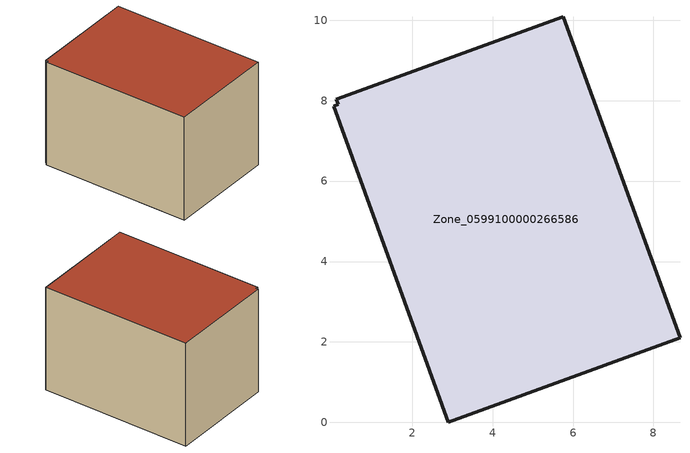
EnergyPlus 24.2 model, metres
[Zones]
Zone_0599100000266586
 floor ground (C_G): 0.12,8.03 5.76,10.09 8.66,2.11 2.9,0 0.05,7.87 0.16,7.9 z3.37
 wall outside (C_F): 8.66,2.11 5.76,10.09 0.12,8.03 0.16,7.9 0.05,7.87 2.9,0 8.66,2.11 z3.37:9.36
 roof outside (C_R): 5.76,10.09 0.12,8.03 0.16,7.9 0.05,7.87 2.9,0 8.66,2.11 z9.36
[BUILDING]
Pand.0599100000266586: North Axis=0; Terrain=City; Loads Convergence Tolerance Value=0.04; Temperature Convergence Tolerance Value=0.4; Solar Distribution=FullExterior; Maximum Number of Warmup Days=25; Minimum Number of Warmup Days=1
[Site:Location]
Rotterdam.The.Hague.AP_ZH_NLD Design_Conditions: Latitude=51.96; Longitude=4.45; Time Zone=1; Elevation=-4.5
[SITE:GROUNDTEMPERATURE:BUILDINGSURFACE]
18, 18, 18, 18, 18, 18, 18, 18, 18, 18, 18, 18
[MATERIAL] Thermal Absorptance=0.9; Solar Absorptance=0.7; Visible Absorptance=0.7
Name | Roughness | Thickness | Conductivity | Density | Specific Heat
G.TI.1946-1964 | MediumSmooth | 0.15 | 1 | 540 | 1210
F.TI.1946-1964 | Rough | 0.3 | 0.857143 | 1920 | 840
R.TI.1946-1964 | MediumRough | 0.2 | 0.277778 | 1500 | 1000
[CONSTRUCTION]
C_G: G.TI.1946-1964
C_F: F.TI.1946-1964
C_R: R.TI.1946-1964
[ZONE]
Zone_0599100000266586: Type=1; Multiplier=1; Ceiling Height=Autocalculate; Volume=Autocalculate; Floor Area=autocalculate; Part of Total Floor Area=Yes
[ZONEINFILTRATION:DESIGNFLOWRATE]
Infil_Zone_0599100000266586: Zone or ZoneList or Space or SpaceList=Zone_0599100000266586; Schedule=AlwaysOn; Design Flow Rate Calculation Method=Flow/Area; Flow Rate per Floor Area=0.003; Constant Term Coefficient=1; Temperature Term Coefficient=0; Velocity Term Coefficient=0; Velocity Squared Term Coefficient=0
[HVACTEMPLATE:ZONE:IDEALLOADSAIRSYSTEM]
Zone_0599100000266586: Maximum Heating Supply Air Temperature=50; Minimum Cooling Supply Air Temperature=13; Maximum Heating Supply Air Humidity Ratio=0.0156; Minimum Cooling Supply Air Humidity Ratio=0.0077; Heating Limit=NoLimit; Cooling Limit=NoLimit; Dehumidification Control Type=ConstantSensibleHeatRatio; Cooling Sensible Heat Ratio=0.7; Dehumidification Setpoint=60; Humidification Control Type=None; Humidification Setpoint=30; Outdoor Air Method=None; Outdoor Air Flow Rate per Person=0.00944; Outdoor Air Flow Rate per Zone Floor Area=0; Outdoor Air Flow Rate per Zone=0; Demand Controlled Ventilation Type=None; Outdoor Air Economizer Type=NoEconomizer; Heat Recovery Type=None; Sensible Heat Recovery Effectiveness=0.7; Latent Heat Recovery Effectiveness=0.65
[ZONECONTROL:THERMOSTAT]
ThermostatControl_Zone_0599100000266586: Zone or ZoneList=Zone_0599100000266586; Control Type Schedule=DualSetpointControlType; Control 1=Thermostat_Zone_0599100000266586; Temperature Difference Between Cutout And Setpoint=0
[THERMOSTATSETPOINT:DUALSETPOINT]
Thermostat_Zone_0599100000266586: Heating Setpoint Temperature Schedule=HeatingSetpoint_Zone_0599100000266586; Cooling Setpoint Temperature Schedule=CoolingSetpoint_Zone_0599100000266586
[SCHEDULE:COMPACT]
HeatingSetpoint_Zone_0599100000266586: Through: 12/31, For: AllDays, Until: 24:00, 21
CoolingSetpoint_Zone_0599100000266586: Through: 12/31, For: AllDays, Until: 24:00, 24
DualSetpointControlType: Through: 12/31, For: AllDays, Until: 24:00, 4
AlwaysOn: Through: 12/31, For: AllDays, Until: 24:00, 1
